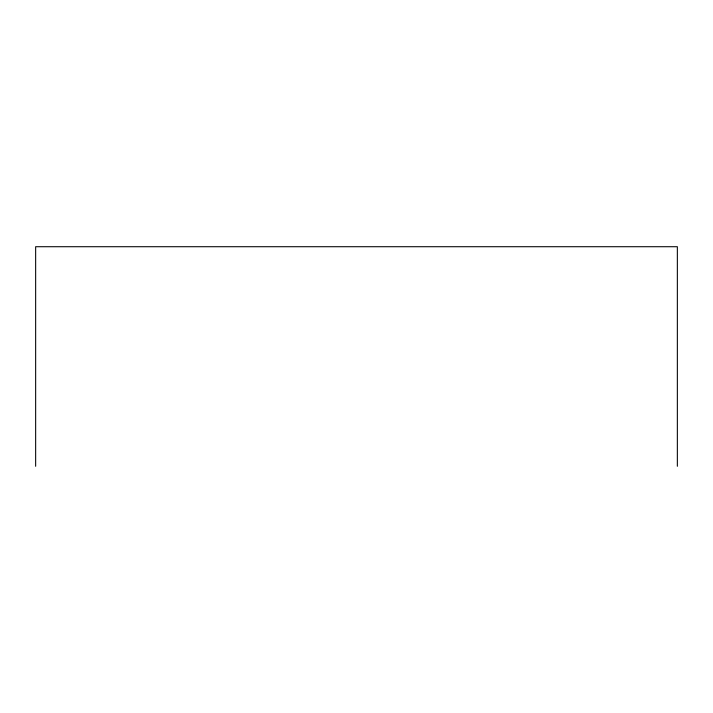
<?xml version="1.0" encoding="UTF-8"?>
<svg xmlns="http://www.w3.org/2000/svg" width="713" height="713" viewBox="0 0 713 713"><rect width="100%" height="100%" fill="white"/><g stroke="black" fill="none" stroke-linecap="round" stroke-linejoin="round"><path stroke-width="1.07" d="M677.35 466.284L677.35 246.716L35.65 246.716L35.65 466.284"/></g></svg>
